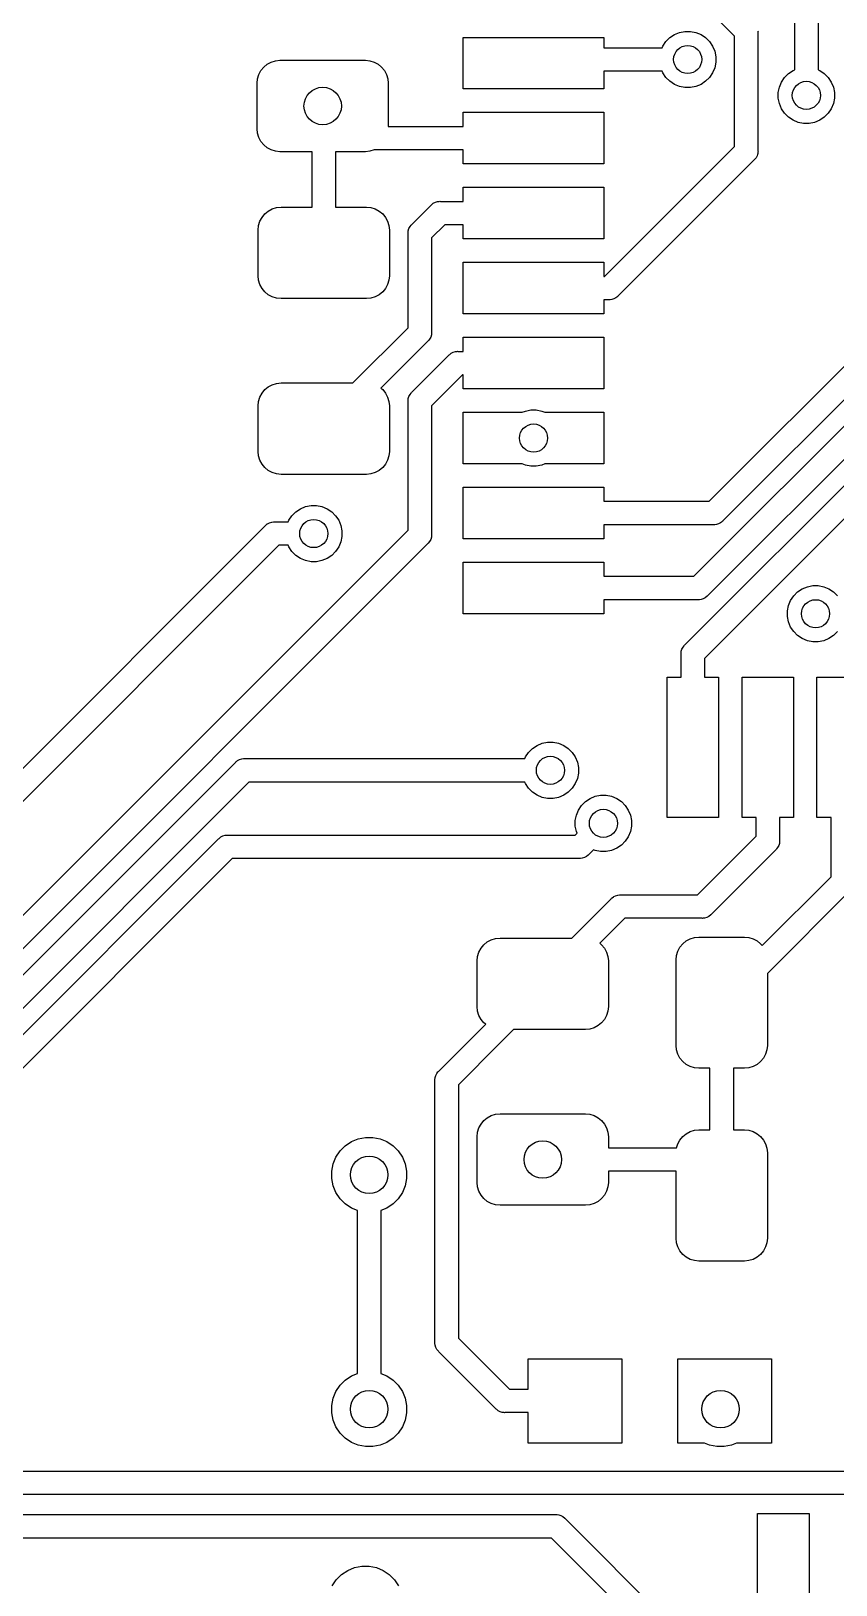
# Model space of a CAD drawing. Extents: x 0.8 to 4.31, y -4.31 to -0.81.
# Drawn here: x 2.122 to 2.46, y -3.135 to -2.482 of the extents above; entities that cross this region are included whole.
import ezdxf

# ---------------------------------------------------------------- set-up
doc = ezdxf.new("R2010")
doc.units = 0
doc.header["$MEASUREMENT"] = 0
doc.layers.add('BLACK', color=7, linetype='CONTINUOUS')

msp = doc.modelspace()

# ---------------------------------------------------------------- linework, layer by layer
at = {"layer": 'BLACK', "linetype": 'CONTINUOUS'}
for p, q in [((2.4173, -2.48435), (2.37052, -2.43757)), ((2.4524, -2.45265), (2.4524, -2.49844)), ((2.44256, -2.49844), (2.44256, -2.45445)), ((2.30331, -2.50647), (2.30331, -2.48482)), ((2.30331, -2.48482), (2.36237, -2.48482)), ((2.36237, -2.48482), (2.36237, -2.4892)), ((2.38715, -2.48853), (2.38844, -2.48659)), ((2.38844, -2.48659), (2.39008, -2.48495)), ((2.39008, -2.48495), (2.39202, -2.48365)), ((2.39202, -2.48365), (2.39417, -2.48276)), ((2.39417, -2.48276), (2.39645, -2.48231)), ((2.39645, -2.48231), (2.39878, -2.48231)), ((2.39878, -2.48231), (2.40106, -2.48276)), ((2.40106, -2.48276), (2.40321, -2.48365)), ((2.40321, -2.48365), (2.40514, -2.48495)), ((2.40514, -2.48495), (2.40679, -2.48659)), ((2.40679, -2.48659), (2.40808, -2.48853)), ((2.4173, -2.53061), (2.4173, -2.48435)), ((2.42714, -2.48207), (2.42716, -2.48231)), ((2.42716, -2.48231), (2.42714, -2.48255)), ((2.42714, -2.48255), (2.42714, -2.53241)), ((2.36237, -2.4892), (2.38687, -2.4892)), ((2.38687, -2.4892), (2.38715, -2.48853)), ((2.40808, -2.48853), (2.40897, -2.49068)), ((2.40897, -2.49068), (2.40942, -2.49296)), ((2.40942, -2.49296), (2.40942, -2.49528)), ((2.21743, -2.50039), (2.21832, -2.49873)), ((2.21832, -2.49873), (2.21951, -2.49728)), ((2.21951, -2.49728), (2.22097, -2.49608)), ((2.22097, -2.49608), (2.22262, -2.4952)), ((2.22262, -2.4952), (2.22443, -2.49465)), ((2.22443, -2.49465), (2.2263, -2.49446)), ((2.2263, -2.49446), (2.26222, -2.49446)), ((2.26222, -2.49446), (2.26409, -2.49465)), ((2.26409, -2.49465), (2.26589, -2.4952)), ((2.26589, -2.4952), (2.26755, -2.49608)), ((2.26755, -2.49608), (2.26901, -2.49728)), ((2.26901, -2.49728), (2.2702, -2.49873)), ((2.2702, -2.49873), (2.27109, -2.50039)), ((2.38687, -2.49904), (2.36237, -2.49904)), ((2.36237, -2.49904), (2.36237, -2.50647)), ((2.38715, -2.49972), (2.38687, -2.49904)), ((2.40897, -2.49757), (2.40808, -2.49972)), ((2.40942, -2.49528), (2.40897, -2.49757)), ((2.43995, -2.50001), (2.44188, -2.49872)), ((2.44188, -2.49872), (2.44256, -2.49844)), ((2.4524, -2.49844), (2.45307, -2.49872)), ((2.45307, -2.49872), (2.45501, -2.50001)), ((2.2167, -2.50406), (2.21689, -2.50219)), ((2.2167, -2.52325), (2.2167, -2.50406)), ((2.21689, -2.50219), (2.21743, -2.50039)), ((2.27109, -2.50039), (2.27163, -2.50219)), ((2.27163, -2.50219), (2.27182, -2.50406)), ((2.27182, -2.50406), (2.27182, -2.52222)), ((2.38844, -2.50165), (2.38715, -2.49972)), ((2.39008, -2.50329), (2.38844, -2.50165)), ((2.39202, -2.50459), (2.39008, -2.50329)), ((2.39417, -2.50548), (2.39202, -2.50459)), ((2.39645, -2.50593), (2.39417, -2.50548)), ((2.39878, -2.50593), (2.39645, -2.50593)), ((2.40106, -2.50548), (2.39878, -2.50593)), ((2.40321, -2.50459), (2.40106, -2.50548)), ((2.40514, -2.50329), (2.40321, -2.50459)), ((2.40679, -2.50165), (2.40514, -2.50329)), ((2.40808, -2.49972), (2.40679, -2.50165)), ((2.43567, -2.50803), (2.43612, -2.50574)), ((2.43612, -2.50574), (2.43701, -2.50359)), ((2.43701, -2.50359), (2.4383, -2.50166)), ((2.4383, -2.50166), (2.43995, -2.50001)), ((2.45501, -2.50001), (2.45665, -2.50166)), ((2.45665, -2.50166), (2.45795, -2.50359)), ((2.45795, -2.50359), (2.45884, -2.50574)), ((2.45884, -2.50574), (2.45929, -2.50803)), ((2.36237, -2.50647), (2.30331, -2.50647)), ((2.43567, -2.51035), (2.43567, -2.50803)), ((2.43612, -2.51263), (2.43567, -2.51035)), ((2.43701, -2.51478), (2.43612, -2.51263)), ((2.45884, -2.51263), (2.45795, -2.51478)), ((2.45929, -2.51035), (2.45884, -2.51263)), ((2.45929, -2.50803), (2.45929, -2.51035)), ((2.30331, -2.52222), (2.30331, -2.51631)), ((2.30331, -2.51631), (2.36237, -2.51631)), ((2.36237, -2.51631), (2.36237, -2.53797)), ((2.40668, -2.6797), (2.57268, -2.5137)), ((2.4383, -2.51672), (2.43701, -2.51478)), ((2.43995, -2.51836), (2.4383, -2.51672)), ((2.44188, -2.51966), (2.43995, -2.51836)), ((2.45501, -2.51836), (2.45307, -2.51966)), ((2.45665, -2.51672), (2.45501, -2.51836)), ((2.45795, -2.51478), (2.45665, -2.51672)), ((2.21689, -2.52513), (2.2167, -2.52325)), ((2.21743, -2.52693), (2.21689, -2.52513)), ((2.27182, -2.52222), (2.30331, -2.52222)), ((2.57837, -2.52193), (2.41237, -2.68793)), ((2.44403, -2.52055), (2.44188, -2.51966)), ((2.44632, -2.521), (2.44403, -2.52055)), ((2.44864, -2.521), (2.44632, -2.521)), ((2.45092, -2.52055), (2.44864, -2.521)), ((2.45307, -2.51966), (2.45092, -2.52055)), ((2.21832, -2.52859), (2.21743, -2.52693)), ((2.21951, -2.53004), (2.21832, -2.52859)), ((2.22097, -2.53123), (2.21951, -2.53004)), ((2.22262, -2.53212), (2.22097, -2.53123)), ((2.22443, -2.53267), (2.22262, -2.53212)), ((2.26589, -2.53212), (2.26409, -2.53267)), ((2.266, -2.53206), (2.26589, -2.53212)), ((2.30331, -2.53206), (2.266, -2.53206)), ((2.30331, -2.53797), (2.30331, -2.53206)), ((2.36269, -2.58521), (2.4173, -2.53061)), ((2.2263, -2.53285), (2.22443, -2.53267)), ((2.23979, -2.53285), (2.2263, -2.53285)), ((2.23979, -2.55617), (2.23979, -2.53285)), ((2.26222, -2.53285), (2.24963, -2.53285)), ((2.24963, -2.53285), (2.24963, -2.55617)), ((2.26409, -2.53267), (2.26222, -2.53285)), ((2.36237, -2.53797), (2.30331, -2.53797)), ((2.42553, -2.5363), (2.36838, -2.59344)), ((2.42571, -2.53614), (2.42553, -2.5363)), ((2.42587, -2.53596), (2.42571, -2.53614)), ((2.42633, -2.5354), (2.42587, -2.53596)), ((2.42587, -2.53596), (2.42587, -2.53596)), ((2.42679, -2.53454), (2.42633, -2.5354)), ((2.42693, -2.53407), (2.42679, -2.53454)), ((2.42707, -2.53361), (2.42693, -2.53407)), ((2.42714, -2.53289), (2.42707, -2.53361)), ((2.42714, -2.53241), (2.42716, -2.53265)), ((2.42716, -2.53265), (2.42714, -2.53289)), ((2.42714, -2.53289), (2.42714, -2.53289)), ((2.40024, -2.7112), (2.5675, -2.54393)), ((2.30331, -2.55372), (2.30331, -2.54781)), ((2.30331, -2.54781), (2.36237, -2.54781)), ((2.36237, -2.54781), (2.36237, -2.56946)), ((2.21996, -2.55898), (2.22141, -2.55778)), ((2.22141, -2.55778), (2.22307, -2.5569)), ((2.22307, -2.5569), (2.22487, -2.55635)), ((2.22487, -2.55635), (2.22675, -2.55617)), ((2.22675, -2.55617), (2.23979, -2.55617)), ((2.24963, -2.55617), (2.26267, -2.55617)), ((2.26267, -2.55617), (2.26454, -2.55635)), ((2.26454, -2.55635), (2.26634, -2.5569)), ((2.26634, -2.5569), (2.268, -2.55778)), ((2.268, -2.55778), (2.26946, -2.55898)), ((2.28175, -2.5634), (2.28982, -2.55533)), ((2.28982, -2.55533), (2.28998, -2.55514)), ((2.28998, -2.55514), (2.29056, -2.55466)), ((2.29056, -2.55466), (2.29073, -2.55453)), ((2.29073, -2.55453), (2.29158, -2.55407)), ((2.29158, -2.55407), (2.29251, -2.55379)), ((2.29251, -2.55379), (2.29323, -2.55372)), ((2.29323, -2.55372), (2.29347, -2.55369)), ((2.29323, -2.55372), (2.29323, -2.55372)), ((2.29347, -2.55369), (2.29371, -2.55372)), ((2.29371, -2.55372), (2.30331, -2.55372)), ((2.57319, -2.55217), (2.40593, -2.71943)), ((2.21715, -2.56576), (2.21733, -2.56389)), ((2.21733, -2.56389), (2.21788, -2.56209)), ((2.21788, -2.56209), (2.21877, -2.56043)), ((2.21877, -2.56043), (2.21996, -2.55898)), ((2.26946, -2.55898), (2.27065, -2.56043)), ((2.27065, -2.56043), (2.27154, -2.56209)), ((2.27154, -2.56209), (2.27208, -2.56389)), ((2.27208, -2.56389), (2.27227, -2.56576)), ((2.28049, -2.56515), (2.28095, -2.5643)), ((2.28095, -2.5643), (2.28141, -2.56374)), ((2.28141, -2.56374), (2.28157, -2.56355)), ((2.28141, -2.56374), (2.28141, -2.56374)), ((2.28157, -2.56355), (2.28175, -2.5634)), ((2.29551, -2.56356), (2.28998, -2.56909)), ((2.30331, -2.56356), (2.29551, -2.56356)), ((2.30331, -2.56946), (2.30331, -2.56356)), ((2.21715, -2.58495), (2.21715, -2.56576)), ((2.27227, -2.56576), (2.27227, -2.58495)), ((2.28012, -2.56705), (2.28021, -2.56608)), ((2.28014, -2.56729), (2.28012, -2.56705)), ((2.28014, -2.60678), (2.28014, -2.56729)), ((2.28021, -2.56608), (2.28049, -2.56515)), ((2.28998, -2.56909), (2.28998, -2.60858)), ((2.36237, -2.56946), (2.30331, -2.56946)), ((2.39646, -2.74003), (2.5667, -2.56979)), ((2.30331, -2.60096), (2.30331, -2.57931)), ((2.30331, -2.57931), (2.36237, -2.57931)), ((2.36237, -2.57931), (2.36237, -2.58521)), ((2.57239, -2.57802), (2.40469, -2.74572)), ((2.21733, -2.58683), (2.21715, -2.58495)), ((2.21788, -2.58863), (2.21733, -2.58683)), ((2.21877, -2.59029), (2.21788, -2.58863)), ((2.21996, -2.59174), (2.21877, -2.59029)), ((2.27065, -2.59029), (2.26946, -2.59174)), ((2.27154, -2.58863), (2.27065, -2.59029)), ((2.27208, -2.58683), (2.27154, -2.58863)), ((2.27227, -2.58495), (2.27208, -2.58683)), ((2.36237, -2.58521), (2.36269, -2.58521)), ((2.22141, -2.59293), (2.21996, -2.59174)), ((2.22307, -2.59382), (2.22141, -2.59293)), ((2.22487, -2.59437), (2.22307, -2.59382)), ((2.22675, -2.59455), (2.22487, -2.59437)), ((2.26267, -2.59455), (2.22675, -2.59455)), ((2.26454, -2.59437), (2.26267, -2.59455)), ((2.26634, -2.59382), (2.26454, -2.59437)), ((2.268, -2.59293), (2.26634, -2.59382)), ((2.26946, -2.59174), (2.268, -2.59293)), ((2.36449, -2.59506), (2.36237, -2.59506)), ((2.36237, -2.59506), (2.36237, -2.60096)), ((2.36473, -2.59508), (2.36449, -2.59506)), ((2.36497, -2.59506), (2.36473, -2.59508)), ((2.3657, -2.59498), (2.36497, -2.59506)), ((2.36497, -2.59506), (2.36497, -2.59506)), ((2.36662, -2.5947), (2.3657, -2.59498)), ((2.36748, -2.59425), (2.36662, -2.5947)), ((2.36823, -2.59363), (2.36748, -2.59425)), ((2.36838, -2.59344), (2.36823, -2.59363)), ((2.36237, -2.60096), (2.30331, -2.60096)), ((2.25694, -2.62998), (2.28014, -2.60678)), ((2.28991, -2.60979), (2.28963, -2.61071)), ((2.28998, -2.60906), (2.28991, -2.60979)), ((2.28998, -2.60858), (2.29001, -2.60882)), ((2.29001, -2.60882), (2.28998, -2.60906)), ((2.28998, -2.60906), (2.28998, -2.60906)), ((2.28837, -2.61247), (2.26868, -2.63216)), ((2.28856, -2.61232), (2.28837, -2.61247)), ((2.28871, -2.61213), (2.28856, -2.61232)), ((2.28918, -2.61157), (2.28871, -2.61213)), ((2.28963, -2.61071), (2.28918, -2.61157)), ((2.28963, -2.61071), (2.28963, -2.61071)), ((2.29821, -2.61752), (2.29906, -2.61706)), ((2.29906, -2.61706), (2.29999, -2.61678)), ((2.29999, -2.61678), (2.30071, -2.61671)), ((2.30071, -2.61671), (2.30095, -2.61668)), ((2.30071, -2.61671), (2.30071, -2.61671)), ((2.30095, -2.61668), (2.30119, -2.61671)), ((2.30119, -2.61671), (2.30331, -2.61671)), ((2.30331, -2.61671), (2.30331, -2.6108)), ((2.30331, -2.6108), (2.36237, -2.6108)), ((2.36237, -2.6108), (2.36237, -2.63246)), ((2.28175, -2.63387), (2.2973, -2.61832)), ((2.2973, -2.61832), (2.29746, -2.61813)), ((2.29746, -2.61813), (2.29764, -2.61798)), ((2.29764, -2.61798), (2.29821, -2.61752)), ((2.29764, -2.61798), (2.29764, -2.61798)), ((2.22307, -2.63071), (2.22487, -2.63017)), ((2.22487, -2.63017), (2.22675, -2.62998)), ((2.22675, -2.62998), (2.25694, -2.62998)), ((2.30299, -2.62655), (2.28998, -2.63956)), ((2.30331, -2.62655), (2.30299, -2.62655)), ((2.30331, -2.63246), (2.30331, -2.62655)), ((2.21733, -2.63771), (2.21788, -2.63591)), ((2.21788, -2.63591), (2.21877, -2.63425)), ((2.21877, -2.63425), (2.21996, -2.63279)), ((2.21996, -2.63279), (2.22141, -2.6316)), ((2.22141, -2.6316), (2.22307, -2.63071)), ((2.26868, -2.63216), (2.26946, -2.63279)), ((2.26946, -2.63279), (2.27065, -2.63425)), ((2.27065, -2.63425), (2.27154, -2.63591)), ((2.27154, -2.63591), (2.27208, -2.63771)), ((2.28012, -2.63752), (2.28021, -2.63655)), ((2.28021, -2.63655), (2.28049, -2.63563)), ((2.28049, -2.63563), (2.28095, -2.63477)), ((2.28095, -2.63477), (2.28141, -2.63421)), ((2.28141, -2.63421), (2.28157, -2.63402)), ((2.28141, -2.63421), (2.28141, -2.63421)), ((2.28157, -2.63402), (2.28175, -2.63387)), ((2.36237, -2.63246), (2.30331, -2.63246)), ((2.21715, -2.63958), (2.21733, -2.63771)), ((2.21715, -2.65877), (2.21715, -2.63958)), ((2.27208, -2.63771), (2.27227, -2.63958)), ((2.27227, -2.63958), (2.27227, -2.65877)), ((2.28014, -2.63776), (2.28012, -2.63752)), ((2.28014, -2.69178), (2.28014, -2.63776)), ((2.28998, -2.63956), (2.28998, -2.69358)), ((2.30331, -2.66395), (2.30331, -2.6423)), ((2.30331, -2.6423), (2.32812, -2.6423)), ((2.32812, -2.6423), (2.3294, -2.64177)), ((2.3294, -2.64177), (2.33168, -2.64131)), ((2.33168, -2.64131), (2.33401, -2.64131)), ((2.33401, -2.64131), (2.33629, -2.64177)), ((2.33629, -2.64177), (2.33757, -2.6423)), ((2.33757, -2.6423), (2.36237, -2.6423)), ((2.36237, -2.6423), (2.36237, -2.66395)), ((2.21733, -2.66065), (2.21715, -2.65877)), ((2.21788, -2.66245), (2.21733, -2.66065)), ((2.21877, -2.66411), (2.21788, -2.66245)), ((2.27154, -2.66245), (2.27065, -2.66411)), ((2.27208, -2.66065), (2.27154, -2.66245)), ((2.27227, -2.65877), (2.27208, -2.66065)), ((2.21996, -2.66556), (2.21877, -2.66411)), ((2.22141, -2.66675), (2.21996, -2.66556)), ((2.22307, -2.66764), (2.22141, -2.66675)), ((2.22487, -2.66819), (2.22307, -2.66764)), ((2.22675, -2.66837), (2.22487, -2.66819)), ((2.26267, -2.66837), (2.22675, -2.66837)), ((2.26454, -2.66819), (2.26267, -2.66837)), ((2.26634, -2.66764), (2.26454, -2.66819)), ((2.268, -2.66675), (2.26634, -2.66764)), ((2.26946, -2.66556), (2.268, -2.66675)), ((2.27065, -2.66411), (2.26946, -2.66556)), ((2.32812, -2.66395), (2.30331, -2.66395)), ((2.3294, -2.66448), (2.32812, -2.66395)), ((2.33168, -2.66494), (2.3294, -2.66448)), ((2.33401, -2.66494), (2.33168, -2.66494)), ((2.33629, -2.66448), (2.33401, -2.66494)), ((2.33757, -2.66395), (2.33629, -2.66448)), ((2.36237, -2.66395), (2.33757, -2.66395)), ((2.30331, -2.69545), (2.30331, -2.6738)), ((2.30331, -2.6738), (2.36237, -2.6738)), ((2.36237, -2.6738), (2.36237, -2.6797)), ((2.23491, -2.68279), (2.23705, -2.6819)), ((2.23705, -2.6819), (2.23934, -2.68144)), ((2.23934, -2.68144), (2.24166, -2.68144)), ((2.24166, -2.68144), (2.24395, -2.6819)), ((2.24395, -2.6819), (2.24609, -2.68279)), ((2.36237, -2.6797), (2.40668, -2.6797)), ((2.22105, -2.68914), (2.2219, -2.68869)), ((2.2219, -2.68869), (2.22283, -2.68841)), ((2.22283, -2.68841), (2.22356, -2.68833)), ((2.22356, -2.68833), (2.2238, -2.68831)), ((2.22356, -2.68833), (2.22356, -2.68833)), ((2.2238, -2.68831), (2.22404, -2.68833)), ((2.22404, -2.68833), (2.22975, -2.68833)), ((2.22975, -2.68833), (2.23003, -2.68766)), ((2.23003, -2.68766), (2.23133, -2.68573)), ((2.23133, -2.68573), (2.23297, -2.68408)), ((2.23297, -2.68408), (2.23491, -2.68279)), ((2.24609, -2.68279), (2.24803, -2.68408)), ((2.24803, -2.68408), (2.24967, -2.68573)), ((2.24967, -2.68573), (2.25097, -2.68766)), ((2.25097, -2.68766), (2.25186, -2.68981)), ((2.41146, -2.68873), (2.41061, -2.68919)), ((2.41221, -2.68812), (2.41146, -2.68873)), ((2.41237, -2.68793), (2.41221, -2.68812)), ((1.87732, -3.03277), (2.22015, -2.68995)), ((1.93649, -3.03543), (2.28014, -2.69178)), ((2.22015, -2.68995), (2.2203, -2.68976)), ((2.2203, -2.68976), (2.22049, -2.68961)), ((2.22049, -2.68961), (2.22099, -2.68919)), ((2.22049, -2.68961), (2.22049, -2.68961)), ((2.22099, -2.68919), (2.22105, -2.68914)), ((2.25186, -2.68981), (2.25231, -2.69209)), ((2.25231, -2.69442), (2.25186, -2.6967)), ((2.25231, -2.69209), (2.25231, -2.69442)), ((2.28991, -2.69478), (2.28963, -2.69571)), ((2.28998, -2.69406), (2.28991, -2.69478)), ((2.28998, -2.69358), (2.29001, -2.69382)), ((2.29001, -2.69382), (2.28998, -2.69406)), ((2.28998, -2.69406), (2.28998, -2.69406)), ((2.36237, -2.69545), (2.30331, -2.69545)), ((2.40847, -2.68954), (2.36237, -2.68954)), ((2.36237, -2.68954), (2.36237, -2.69545)), ((2.40872, -2.68957), (2.40847, -2.68954)), ((2.40896, -2.68954), (2.40872, -2.68957)), ((2.40968, -2.68947), (2.40896, -2.68954)), ((2.40896, -2.68954), (2.40896, -2.68954)), ((2.41061, -2.68919), (2.40968, -2.68947)), ((2.22584, -2.69818), (1.88555, -3.03846)), ((2.28837, -2.69747), (1.94218, -3.04366)), ((2.22975, -2.69818), (2.22584, -2.69818)), ((2.23003, -2.69885), (2.22975, -2.69818)), ((2.23133, -2.70078), (2.23003, -2.69885)), ((2.23297, -2.70243), (2.23133, -2.70078)), ((2.24967, -2.70078), (2.24803, -2.70243)), ((2.25097, -2.69885), (2.24967, -2.70078)), ((2.25186, -2.6967), (2.25097, -2.69885)), ((2.28856, -2.69731), (2.28837, -2.69747)), ((2.28918, -2.69657), (2.28856, -2.69731)), ((2.28963, -2.69571), (2.28918, -2.69657)), ((2.23491, -2.70372), (2.23297, -2.70243)), ((2.23705, -2.70461), (2.23491, -2.70372)), ((2.23934, -2.70507), (2.23705, -2.70461)), ((2.24166, -2.70507), (2.23934, -2.70507)), ((2.24395, -2.70461), (2.24166, -2.70507)), ((2.24609, -2.70372), (2.24395, -2.70461)), ((2.24803, -2.70243), (2.24609, -2.70372)), ((2.30331, -2.72694), (2.30331, -2.70529)), ((2.30331, -2.70529), (2.36237, -2.70529)), ((2.36237, -2.70529), (2.36237, -2.7112)), ((2.36237, -2.7112), (2.40024, -2.7112)), ((2.40203, -2.72104), (2.36237, -2.72104)), ((2.36237, -2.72104), (2.36237, -2.72694)), ((2.40228, -2.72106), (2.40203, -2.72104)), ((2.40252, -2.72104), (2.40228, -2.72106)), ((2.40324, -2.72097), (2.40252, -2.72104)), ((2.40252, -2.72104), (2.40252, -2.72104)), ((2.40417, -2.72069), (2.40324, -2.72097)), ((2.40502, -2.72023), (2.40417, -2.72069)), ((2.40577, -2.71961), (2.40502, -2.72023)), ((2.40593, -2.71943), (2.40577, -2.71961)), ((2.43997, -2.72347), (2.44086, -2.72132)), ((2.44086, -2.72132), (2.44215, -2.71939)), ((2.44215, -2.71939), (2.4438, -2.71774)), ((2.4438, -2.71774), (2.44573, -2.71645)), ((2.44573, -2.71645), (2.44788, -2.71556)), ((2.44788, -2.71556), (2.45017, -2.71511)), ((2.45017, -2.71511), (2.45249, -2.71511)), ((2.45249, -2.71511), (2.45477, -2.71556)), ((2.45477, -2.71556), (2.45692, -2.71645)), ((2.45692, -2.71645), (2.45886, -2.71774)), ((2.45886, -2.71774), (2.4605, -2.71939)), ((2.36237, -2.72694), (2.30331, -2.72694)), ((2.43952, -2.72576), (2.43997, -2.72347)), ((2.43952, -2.72808), (2.43952, -2.72576)), ((2.43997, -2.73036), (2.43952, -2.72808)), ((2.44086, -2.73251), (2.43997, -2.73036)), ((2.44215, -2.73445), (2.44086, -2.73251)), ((2.4438, -2.73609), (2.44215, -2.73445)), ((2.4605, -2.73445), (2.45886, -2.73609)), ((2.3952, -2.74178), (2.39566, -2.74093)), ((2.39566, -2.74093), (2.39612, -2.74037)), ((2.39612, -2.74037), (2.39628, -2.74018)), ((2.39612, -2.74037), (2.39612, -2.74037)), ((2.39628, -2.74018), (2.39646, -2.74003)), ((2.44573, -2.73739), (2.4438, -2.73609)), ((2.44788, -2.73828), (2.44573, -2.73739)), ((2.45017, -2.73873), (2.44788, -2.73828)), ((2.45249, -2.73873), (2.45017, -2.73873)), ((2.45477, -2.73828), (2.45249, -2.73873)), ((2.45692, -2.73739), (2.45477, -2.73828)), ((2.45886, -2.73609), (2.45692, -2.73739)), ((2.39483, -2.74368), (2.39492, -2.74271)), ((2.39485, -2.74392), (2.39483, -2.74368)), ((2.39485, -2.75352), (2.39485, -2.74392)), ((2.39492, -2.74271), (2.3952, -2.74178)), ((2.40469, -2.74572), (2.40469, -2.75352)), ((2.38894, -2.81257), (2.38894, -2.75352)), ((2.38894, -2.75352), (2.39485, -2.75352)), ((2.40469, -2.75352), (2.4106, -2.75352)), ((2.4106, -2.75352), (2.4106, -2.81257)), ((2.42044, -2.81257), (2.42044, -2.75352)), ((2.42044, -2.75352), (2.44209, -2.75352)), ((2.44209, -2.75352), (2.44209, -2.81257)), ((2.45194, -2.81257), (2.45194, -2.75352)), ((2.45194, -2.75352), (2.47359, -2.75352)), ((2.32947, -2.78709), (2.33076, -2.78516)), ((2.33076, -2.78516), (2.3324, -2.78352)), ((2.3324, -2.78352), (2.33434, -2.78222)), ((2.33434, -2.78222), (2.33649, -2.78133)), ((2.33649, -2.78133), (2.33877, -2.78088)), ((2.33877, -2.78088), (2.3411, -2.78088)), ((2.3411, -2.78088), (2.34338, -2.78133)), ((2.34338, -2.78133), (2.34553, -2.78222)), ((2.34553, -2.78222), (2.34746, -2.78352)), ((2.34746, -2.78352), (2.34911, -2.78516)), ((2.34911, -2.78516), (2.3504, -2.78709)), ((1.94309, -3.05388), (2.2076, -2.78938)), ((2.2076, -2.78938), (2.20775, -2.78919)), ((2.20775, -2.78919), (2.20806, -2.78894)), ((2.20806, -2.78894), (2.2085, -2.78858)), ((2.2085, -2.78858), (2.20936, -2.78812)), ((2.20936, -2.78812), (2.21028, -2.78784)), ((2.21028, -2.78784), (2.21101, -2.78777)), ((2.21101, -2.78777), (2.21125, -2.78774)), ((2.21101, -2.78777), (2.21101, -2.78777)), ((2.21125, -2.78774), (2.21149, -2.78777)), ((2.21149, -2.78777), (2.32919, -2.78777)), ((2.32919, -2.78777), (2.32947, -2.78709)), ((2.3504, -2.78709), (2.35129, -2.78924)), ((2.35129, -2.78924), (2.35174, -2.79153)), ((2.35174, -2.79153), (2.35174, -2.79385)), ((2.21329, -2.79761), (1.95005, -3.06084)), ((2.32919, -2.79761), (2.21329, -2.79761)), ((2.32947, -2.79828), (2.32919, -2.79761)), ((2.33076, -2.80022), (2.32947, -2.79828)), ((2.3504, -2.79828), (2.34911, -2.80022)), ((2.35129, -2.79613), (2.3504, -2.79828)), ((2.35174, -2.79385), (2.35129, -2.79613)), ((2.3324, -2.80186), (2.33076, -2.80022)), ((2.33434, -2.80316), (2.3324, -2.80186)), ((2.33649, -2.80405), (2.33434, -2.80316)), ((2.33877, -2.8045), (2.33649, -2.80405)), ((2.3411, -2.8045), (2.33877, -2.8045)), ((2.34338, -2.80405), (2.3411, -2.8045)), ((2.34553, -2.80316), (2.34338, -2.80405)), ((2.34746, -2.80186), (2.34553, -2.80316)), ((2.34911, -2.80022), (2.34746, -2.80186)), ((2.35303, -2.80743), (2.35468, -2.80579)), ((2.35468, -2.80579), (2.35661, -2.80449)), ((2.35661, -2.80449), (2.35876, -2.8036)), ((2.35876, -2.8036), (2.36104, -2.80315)), ((2.36104, -2.80315), (2.36337, -2.80315)), ((2.36337, -2.80315), (2.36565, -2.8036)), ((2.36565, -2.8036), (2.3678, -2.80449)), ((2.3678, -2.80449), (2.36973, -2.80579)), ((2.36973, -2.80579), (2.37138, -2.80743)), ((2.35039, -2.8138), (2.35085, -2.81152)), ((2.35085, -2.81152), (2.35174, -2.80937)), ((2.35174, -2.80937), (2.35303, -2.80743)), ((2.37138, -2.80743), (2.37267, -2.80937)), ((2.37267, -2.80937), (2.37356, -2.81152)), ((2.37356, -2.81152), (2.37402, -2.8138)), ((2.4106, -2.81257), (2.38894, -2.81257)), ((2.42635, -2.81257), (2.42044, -2.81257)), ((2.42635, -2.82038), (2.42635, -2.81257)), ((2.44209, -2.81257), (2.43619, -2.81257)), ((2.43619, -2.81257), (2.43619, -2.82218)), ((2.45784, -2.81257), (2.45194, -2.81257)), ((2.45784, -2.83736), (2.45784, -2.81257)), ((2.35032, -2.81988), (2.35113, -2.81908)), ((2.35039, -2.81612), (2.35039, -2.8138)), ((2.35085, -2.81841), (2.35039, -2.81612)), ((2.35113, -2.81908), (2.35085, -2.81841)), ((2.37356, -2.81841), (2.37267, -2.82056)), ((2.37402, -2.81612), (2.37356, -2.81841)), ((2.37402, -2.8138), (2.37402, -2.81612)), ((1.97504, -3.047), (2.20054, -2.82149)), ((2.20054, -2.82149), (2.20069, -2.82131)), ((2.20069, -2.82131), (2.20088, -2.82115)), ((2.20088, -2.82115), (2.20144, -2.82069)), ((2.20088, -2.82115), (2.20088, -2.82115)), ((2.20144, -2.82069), (2.2023, -2.82023)), ((2.20144, -2.82069), (2.20144, -2.82069)), ((2.20144, -2.82069), (2.20144, -2.82069)), ((2.2023, -2.82023), (2.20322, -2.81995)), ((2.20322, -2.81995), (2.20395, -2.81988)), ((2.20395, -2.81988), (2.20419, -2.81986)), ((2.20395, -2.81988), (2.20395, -2.81988)), ((2.20419, -2.81986), (2.20443, -2.81988)), ((2.20443, -2.81988), (2.35032, -2.81988)), ((2.3678, -2.82543), (2.36565, -2.82632)), ((2.36973, -2.82413), (2.3678, -2.82543)), ((2.37138, -2.82249), (2.36973, -2.82413)), ((2.37267, -2.82056), (2.37138, -2.82249)), ((2.40173, -2.84499), (2.42635, -2.82038)), ((2.43476, -2.82591), (2.43458, -2.82607)), ((2.43492, -2.82573), (2.43476, -2.82591)), ((2.43538, -2.82516), (2.43492, -2.82573)), ((2.43492, -2.82573), (2.43492, -2.82573)), ((2.43584, -2.82431), (2.43538, -2.82516)), ((2.43612, -2.82338), (2.43584, -2.82431)), ((2.43613, -2.82329), (2.43612, -2.82338)), ((2.43619, -2.82266), (2.43613, -2.82329)), ((2.43619, -2.82218), (2.43621, -2.82242)), ((2.43621, -2.82242), (2.43619, -2.82266)), ((2.43619, -2.82266), (2.43619, -2.82266)), ((2.20623, -2.82972), (1.98327, -3.05268)), ((2.35212, -2.82972), (2.20623, -2.82972)), ((2.35236, -2.82975), (2.35212, -2.82972)), ((2.3526, -2.82972), (2.35236, -2.82975)), ((2.35333, -2.82965), (2.3526, -2.82972)), ((2.3526, -2.82972), (2.3526, -2.82972)), ((2.35425, -2.82937), (2.35333, -2.82965)), ((2.35511, -2.82891), (2.35425, -2.82937)), ((2.35586, -2.8283), (2.35511, -2.82891)), ((2.35601, -2.82811), (2.35586, -2.8283)), ((2.35809, -2.82604), (2.35601, -2.82811)), ((2.35876, -2.82632), (2.35809, -2.82604)), ((2.36104, -2.82677), (2.35876, -2.82632)), ((2.36337, -2.82677), (2.36104, -2.82677)), ((2.36565, -2.82632), (2.36337, -2.82677)), ((2.43458, -2.82607), (2.40742, -2.85322)), ((2.42891, -2.86629), (2.45784, -2.83736)), ((2.36658, -2.84571), (2.36726, -2.84534)), ((2.36726, -2.84534), (2.36819, -2.84506)), ((2.36819, -2.84506), (2.36891, -2.84499)), ((2.36891, -2.84499), (2.36915, -2.84497)), ((2.36891, -2.84499), (2.36891, -2.84499)), ((2.36915, -2.84497), (2.3694, -2.84499)), ((2.3694, -2.84499), (2.40173, -2.84499)), ((2.46607, -2.84304), (2.43108, -2.87803)), ((2.34894, -2.86317), (2.3655, -2.8466)), ((2.3655, -2.8466), (2.36566, -2.84642)), ((2.36566, -2.84642), (2.36584, -2.84626)), ((2.36584, -2.84626), (2.36641, -2.8458)), ((2.36584, -2.84626), (2.36584, -2.84626)), ((2.36641, -2.8458), (2.36658, -2.84571)), ((2.37119, -2.85483), (2.36068, -2.86534)), ((2.40353, -2.85483), (2.37119, -2.85483)), ((2.40377, -2.85486), (2.40353, -2.85483)), ((2.40401, -2.85483), (2.40377, -2.85486)), ((2.40474, -2.85476), (2.40401, -2.85483)), ((2.40401, -2.85483), (2.40401, -2.85483)), ((2.40566, -2.85448), (2.40474, -2.85476)), ((2.40652, -2.85402), (2.40566, -2.85448)), ((2.40727, -2.85341), (2.40652, -2.85402)), ((2.40742, -2.85322), (2.40727, -2.85341)), ((2.31196, -2.86598), (2.31341, -2.86478)), ((2.31341, -2.86478), (2.31507, -2.8639)), ((2.31507, -2.8639), (2.31687, -2.86335)), ((2.31687, -2.86335), (2.31875, -2.86317)), ((2.31875, -2.86317), (2.34894, -2.86317)), ((2.39551, -2.86552), (2.39696, -2.86433)), ((2.39696, -2.86433), (2.39862, -2.86344)), ((2.39862, -2.86344), (2.40042, -2.86289)), ((2.40042, -2.86289), (2.40229, -2.86271)), ((2.40229, -2.86271), (2.42149, -2.86271)), ((2.42149, -2.86271), (2.42336, -2.86289)), ((2.42336, -2.86289), (2.42516, -2.86344)), ((2.42516, -2.86344), (2.42682, -2.86433)), ((2.42682, -2.86433), (2.42827, -2.86552)), ((2.30915, -2.87276), (2.30933, -2.87089)), ((2.30933, -2.87089), (2.30988, -2.86909)), ((2.30988, -2.86909), (2.31077, -2.86743)), ((2.31077, -2.86743), (2.31196, -2.86598)), ((2.36068, -2.86534), (2.36146, -2.86598)), ((2.36146, -2.86598), (2.36265, -2.86743)), ((2.36265, -2.86743), (2.36354, -2.86909)), ((2.36354, -2.86909), (2.36408, -2.87089)), ((2.36408, -2.87089), (2.36427, -2.87276)), ((2.3927, -2.87231), (2.39288, -2.87043)), ((2.39288, -2.87043), (2.39343, -2.86863)), ((2.39343, -2.86863), (2.39431, -2.86697)), ((2.39431, -2.86697), (2.39551, -2.86552)), ((2.42827, -2.86552), (2.42891, -2.86629)), ((2.30915, -2.89195), (2.30915, -2.87276)), ((2.36427, -2.87276), (2.36427, -2.89195)), ((2.3927, -2.90823), (2.3927, -2.87231)), ((2.43108, -2.87803), (2.43108, -2.90823)), ((2.30933, -2.89383), (2.30915, -2.89195)), ((2.30988, -2.89563), (2.30933, -2.89383)), ((2.31077, -2.89729), (2.30988, -2.89563)), ((2.31196, -2.89874), (2.31077, -2.89729)), ((2.36265, -2.89729), (2.36146, -2.89874)), ((2.36354, -2.89563), (2.36265, -2.89729)), ((2.36408, -2.89383), (2.36354, -2.89563)), ((2.36427, -2.89195), (2.36408, -2.89383)), ((2.29304, -2.91906), (2.3115, -2.90061)), ((2.3115, -2.90061), (2.31273, -2.89937)), ((2.3115, -2.90061), (2.3115, -2.90061)), ((2.31273, -2.89937), (2.31196, -2.89874)), ((2.32448, -2.90155), (2.31846, -2.90757)), ((2.35467, -2.90155), (2.32448, -2.90155)), ((2.35654, -2.90137), (2.35467, -2.90155)), ((2.35834, -2.90082), (2.35654, -2.90137)), ((2.36, -2.89993), (2.35834, -2.90082)), ((2.36146, -2.89874), (2.36, -2.89993)), ((2.31846, -2.90757), (2.30128, -2.92475)), ((2.31846, -2.90757), (2.31846, -2.90757)), ((2.39288, -2.9101), (2.3927, -2.90823)), ((2.39343, -2.9119), (2.39288, -2.9101)), ((2.4309, -2.9101), (2.43035, -2.9119)), ((2.43108, -2.90823), (2.4309, -2.9101)), ((2.39431, -2.91356), (2.39343, -2.9119)), ((2.39551, -2.91502), (2.39431, -2.91356)), ((2.39696, -2.91621), (2.39551, -2.91502)), ((2.39862, -2.9171), (2.39696, -2.91621)), ((2.40042, -2.91764), (2.39862, -2.9171)), ((2.42516, -2.9171), (2.42336, -2.91764)), ((2.42682, -2.91621), (2.42516, -2.9171)), ((2.42827, -2.91502), (2.42682, -2.91621)), ((2.42947, -2.91356), (2.42827, -2.91502)), ((2.43035, -2.9119), (2.42947, -2.91356)), ((2.29141, -2.92271), (2.2915, -2.92175)), ((2.29143, -2.92295), (2.29141, -2.92271)), ((2.29143, -3.03299), (2.29143, -2.92295)), ((2.2915, -2.92175), (2.29179, -2.92082)), ((2.29179, -2.92082), (2.29224, -2.91997)), ((2.29224, -2.91997), (2.2927, -2.9194)), ((2.2927, -2.9194), (2.29286, -2.91922)), ((2.2927, -2.9194), (2.2927, -2.9194)), ((2.29286, -2.91922), (2.29304, -2.91906)), ((2.40229, -2.91783), (2.40042, -2.91764)), ((2.40697, -2.91783), (2.40229, -2.91783)), ((2.40697, -2.94371), (2.40697, -2.91783)), ((2.42149, -2.91783), (2.41681, -2.91783)), ((2.41681, -2.91783), (2.41681, -2.94371)), ((2.42336, -2.91764), (2.42149, -2.91783)), ((2.30128, -2.92475), (2.30128, -3.03119)), ((2.30933, -2.94471), (2.30988, -2.94291)), ((2.30988, -2.94291), (2.31077, -2.94125)), ((2.31077, -2.94125), (2.31196, -2.93979)), ((2.31196, -2.93979), (2.31341, -2.9386)), ((2.31341, -2.9386), (2.31507, -2.93771)), ((2.31507, -2.93771), (2.31687, -2.93717)), ((2.31687, -2.93717), (2.31875, -2.93698)), ((2.31875, -2.93698), (2.35467, -2.93698)), ((2.35467, -2.93698), (2.35654, -2.93717)), ((2.35654, -2.93717), (2.35834, -2.93771)), ((2.35834, -2.93771), (2.36, -2.9386)), ((2.36, -2.9386), (2.36146, -2.93979)), ((2.36146, -2.93979), (2.36265, -2.94125)), ((2.36265, -2.94125), (2.36354, -2.94291)), ((2.36354, -2.94291), (2.36408, -2.94471)), ((2.25374, -2.95037), (2.25632, -2.94864)), ((2.25632, -2.94864), (2.25919, -2.94746)), ((2.25919, -2.94746), (2.26223, -2.94685)), ((2.26223, -2.94685), (2.26533, -2.94685)), ((2.26533, -2.94685), (2.26837, -2.94746)), ((2.26837, -2.94746), (2.27124, -2.94864)), ((2.27124, -2.94864), (2.27382, -2.95037)), ((2.30915, -2.94658), (2.30933, -2.94471)), ((2.30915, -2.96577), (2.30915, -2.94658)), ((2.36408, -2.94471), (2.36427, -2.94658)), ((2.36427, -2.94658), (2.36427, -2.95126)), ((2.39293, -2.95126), (2.39343, -2.94963)), ((2.39343, -2.94963), (2.39431, -2.94797)), ((2.39431, -2.94797), (2.39551, -2.94652)), ((2.39551, -2.94652), (2.39696, -2.94533)), ((2.39696, -2.94533), (2.39862, -2.94444)), ((2.39862, -2.94444), (2.40042, -2.94389)), ((2.40042, -2.94389), (2.40229, -2.94371)), ((2.40229, -2.94371), (2.40697, -2.94371)), ((2.41681, -2.94371), (2.42149, -2.94371)), ((2.42149, -2.94371), (2.42336, -2.94389)), ((2.42336, -2.94389), (2.42516, -2.94444)), ((2.42516, -2.94444), (2.42682, -2.94533)), ((2.42682, -2.94533), (2.42827, -2.94652)), ((2.42827, -2.94652), (2.42947, -2.94797)), ((2.42947, -2.94797), (2.43035, -2.94963)), ((2.43035, -2.94963), (2.4309, -2.95143)), ((2.24864, -2.958), (2.24982, -2.95514)), ((2.24982, -2.95514), (2.25155, -2.95256)), ((2.25155, -2.95256), (2.25374, -2.95037)), ((2.27382, -2.95037), (2.27601, -2.95256)), ((2.27601, -2.95256), (2.27774, -2.95514)), ((2.27774, -2.95514), (2.27892, -2.958)), ((2.36427, -2.95126), (2.39293, -2.95126)), ((2.4309, -2.95143), (2.43108, -2.95331)), ((2.43108, -2.95331), (2.43108, -2.98923)), ((2.24803, -2.96105), (2.24864, -2.958)), ((2.24803, -2.96415), (2.24803, -2.96105)), ((2.27892, -2.958), (2.27953, -2.96105)), ((2.27953, -2.96105), (2.27953, -2.96415)), ((2.3927, -2.9611), (2.36427, -2.9611)), ((2.36427, -2.9611), (2.36427, -2.96577)), ((2.3927, -2.98923), (2.3927, -2.9611)), ((2.24864, -2.96719), (2.24803, -2.96415)), ((2.24982, -2.97006), (2.24864, -2.96719)), ((2.27892, -2.96719), (2.27774, -2.97006)), ((2.27953, -2.96415), (2.27892, -2.96719)), ((2.30933, -2.96765), (2.30915, -2.96577)), ((2.30988, -2.96945), (2.30933, -2.96765)), ((2.31077, -2.97111), (2.30988, -2.96945)), ((2.36354, -2.96945), (2.36265, -2.97111)), ((2.36408, -2.96765), (2.36354, -2.96945)), ((2.36427, -2.96577), (2.36408, -2.96765)), ((2.25155, -2.97264), (2.24982, -2.97006)), ((2.25374, -2.97483), (2.25155, -2.97264)), ((2.25632, -2.97655), (2.25374, -2.97483)), ((2.27382, -2.97483), (2.27124, -2.97655)), ((2.27601, -2.97264), (2.27382, -2.97483)), ((2.27774, -2.97006), (2.27601, -2.97264)), ((2.31196, -2.97256), (2.31077, -2.97111)), ((2.31341, -2.97375), (2.31196, -2.97256)), ((2.31507, -2.97464), (2.31341, -2.97375)), ((2.31687, -2.97519), (2.31507, -2.97464)), ((2.31875, -2.97537), (2.31687, -2.97519)), ((2.35467, -2.97537), (2.31875, -2.97537)), ((2.35654, -2.97519), (2.35467, -2.97537)), ((2.35834, -2.97464), (2.35654, -2.97519)), ((2.36, -2.97375), (2.35834, -2.97464)), ((2.36146, -2.97256), (2.36, -2.97375)), ((2.36265, -2.97111), (2.36146, -2.97256)), ((2.25886, -2.97761), (2.25632, -2.97655)), ((2.25886, -3.04602), (2.25886, -2.97761)), ((2.27124, -2.97655), (2.2687, -2.97761)), ((2.2687, -2.97761), (2.2687, -3.04602)), ((2.39288, -2.9911), (2.3927, -2.98923)), ((2.39343, -2.9929), (2.39288, -2.9911)), ((2.39431, -2.99456), (2.39343, -2.9929)), ((2.39551, -2.99602), (2.39431, -2.99456)), ((2.42947, -2.99456), (2.42827, -2.99602)), ((2.43035, -2.9929), (2.42947, -2.99456)), ((2.4309, -2.9911), (2.43035, -2.9929)), ((2.43108, -2.98923), (2.4309, -2.9911)), ((2.39696, -2.99721), (2.39551, -2.99602)), ((2.39862, -2.9981), (2.39696, -2.99721)), ((2.40042, -2.99864), (2.39862, -2.9981)), ((2.40229, -2.99883), (2.40042, -2.99864)), ((2.42149, -2.99883), (2.40229, -2.99883)), ((2.42336, -2.99864), (2.42149, -2.99883)), ((2.42516, -2.9981), (2.42336, -2.99864)), ((2.42682, -2.99721), (2.42516, -2.9981)), ((2.42827, -2.99602), (2.42682, -2.99721)), ((2.29141, -3.03323), (2.29143, -3.03299)), ((2.29143, -3.03347), (2.29141, -3.03323)), ((2.2915, -3.03419), (2.29143, -3.03347)), ((2.29143, -3.03347), (2.29143, -3.03347)), ((2.29179, -3.03512), (2.2915, -3.03419)), ((2.30128, -3.03119), (2.32272, -3.05264)), ((2.29224, -3.03598), (2.29179, -3.03512)), ((2.29286, -3.03672), (2.29224, -3.03598)), ((2.29305, -3.03688), (2.29286, -3.03672)), ((2.31703, -3.06087), (2.29305, -3.03688)), ((2.33053, -3.05264), (2.33053, -3.03984)), ((2.33053, -3.03984), (2.3699, -3.03984)), ((2.3699, -3.03984), (2.3699, -3.07528)), ((2.39352, -3.07528), (2.39352, -3.03984)), ((2.39352, -3.03984), (2.43289, -3.03984)), ((2.43289, -3.03984), (2.43289, -3.07528)), ((2.25374, -3.04879), (2.25632, -3.04707)), ((2.25632, -3.04707), (2.25886, -3.04602)), ((2.2687, -3.04602), (2.27124, -3.04707)), ((2.27124, -3.04707), (2.27382, -3.04879)), ((2.24864, -3.05643), (2.24982, -3.05356)), ((2.24982, -3.05356), (2.25155, -3.05098)), ((2.25155, -3.05098), (2.25374, -3.04879)), ((2.27382, -3.04879), (2.27601, -3.05098)), ((2.27601, -3.05098), (2.27774, -3.05356)), ((2.27774, -3.05356), (2.27892, -3.05643)), ((2.32272, -3.05264), (2.33053, -3.05264)), ((2.24803, -3.05947), (2.24864, -3.05643)), ((2.24803, -3.06257), (2.24803, -3.05947)), ((2.27892, -3.05643), (2.27953, -3.05947)), ((2.27953, -3.05947), (2.27953, -3.06257)), ((2.31719, -3.06106), (2.31703, -3.06087)), ((2.24864, -3.06562), (2.24803, -3.06257)), ((2.24982, -3.06848), (2.24864, -3.06562)), ((2.27892, -3.06562), (2.27774, -3.06848)), ((2.27953, -3.06257), (2.27892, -3.06562)), ((2.31738, -3.06121), (2.31719, -3.06106)), ((2.31794, -3.06167), (2.31738, -3.06121)), ((2.31738, -3.06121), (2.31738, -3.06121)), ((2.31853, -3.06199), (2.31794, -3.06167)), ((2.31879, -3.06213), (2.31853, -3.06199)), ((2.31972, -3.06241), (2.31879, -3.06213)), ((2.32044, -3.06248), (2.31972, -3.06241)), ((2.32069, -3.0625), (2.32044, -3.06248)), ((2.32044, -3.06248), (2.32044, -3.06248)), ((2.32093, -3.06248), (2.32069, -3.0625)), ((2.33053, -3.06248), (2.32093, -3.06248)), ((2.33053, -3.07528), (2.33053, -3.06248)), ((2.25155, -3.07106), (2.24982, -3.06848)), ((2.25374, -3.07326), (2.25155, -3.07106)), ((2.25632, -3.07498), (2.25374, -3.07326)), ((2.27382, -3.07326), (2.27124, -3.07498)), ((2.27601, -3.07106), (2.27382, -3.07326)), ((2.27774, -3.06848), (2.27601, -3.07106)), ((2.25919, -3.07617), (2.25632, -3.07498)), ((2.26223, -3.07677), (2.25919, -3.07617)), ((2.26533, -3.07677), (2.26223, -3.07677)), ((2.26837, -3.07617), (2.26533, -3.07677)), ((2.27124, -3.07498), (2.26837, -3.07617)), ((2.3699, -3.07528), (2.33053, -3.07528)), ((2.40467, -3.07528), (2.39352, -3.07528)), ((2.40682, -3.07617), (2.40467, -3.07528)), ((2.40987, -3.07677), (2.40682, -3.07617)), ((2.41297, -3.07677), (2.40987, -3.07677)), ((2.41601, -3.07617), (2.41297, -3.07677)), ((2.41816, -3.07528), (2.41601, -3.07617)), ((2.43289, -3.07528), (2.41816, -3.07528)), ((1.88879, -3.08709), (2.53516, -3.08709)), ((2.53337, -3.09693), (1.88699, -3.09693)), ((1.88196, -3.10531), (2.34222, -3.10531)), ((2.34222, -3.10531), (2.34246, -3.10529)), ((2.34246, -3.10529), (2.3427, -3.10531)), ((2.3427, -3.10531), (2.3427, -3.10531)), ((2.3427, -3.10531), (2.34342, -3.10539)), ((2.34342, -3.10539), (2.34435, -3.10567)), ((2.34435, -3.10567), (2.3452, -3.10612)), ((2.3452, -3.10612), (2.34595, -3.10674)), ((2.42698, -3.17173), (2.42698, -3.1048)), ((2.42698, -3.1048), (2.44864, -3.1048)), ((2.44864, -3.1048), (2.44864, -3.17173)), ((2.34595, -3.10674), (2.34611, -3.10693)), ((2.34611, -3.10693), (2.41879, -3.17961)), ((2.34042, -3.11516), (1.88016, -3.11516)), ((2.4131, -3.18784), (2.34042, -3.11516)), ((2.24825, -3.13526), (2.24997, -3.13268)), ((2.24997, -3.13268), (2.25217, -3.13048)), ((2.25217, -3.13048), (2.25475, -3.12876)), ((2.25475, -3.12876), (2.25761, -3.12757)), ((2.25761, -3.12757), (2.26065, -3.12697)), ((2.26065, -3.12697), (2.26376, -3.12697)), ((2.26376, -3.12697), (2.2668, -3.12757)), ((2.2668, -3.12757), (2.26966, -3.12876)), ((2.26966, -3.12876), (2.27224, -3.13048)), ((2.27224, -3.13048), (2.27444, -3.13268)), ((2.27444, -3.13268), (2.27616, -3.13526))]:
    msp.add_line(p, q, dxfattribs=at)
at = {"layer": 'BLACK'}
for centre, radius in [((2.39761, -2.49412), 0.005906), ((2.24426, -2.51366), 0.007874), ((2.44748, -2.50919), 0.005906), ((2.33284, -2.65313), 0.005906), ((2.2405, -2.69326), 0.005906), ((2.45133, -2.72692), 0.005906), ((2.33993, -2.79269), 0.005906), ((2.3622, -2.81496), 0.005906), ((2.33671, -2.95618), 0.007874), ((2.26378, -2.9626), 0.007874), ((2.26378, -3.06102), 0.007874), ((2.41142, -3.06102), 0.007874)]:
    msp.add_circle(centre, radius, dxfattribs=at)

doc.saveas('drawing.dxf')
